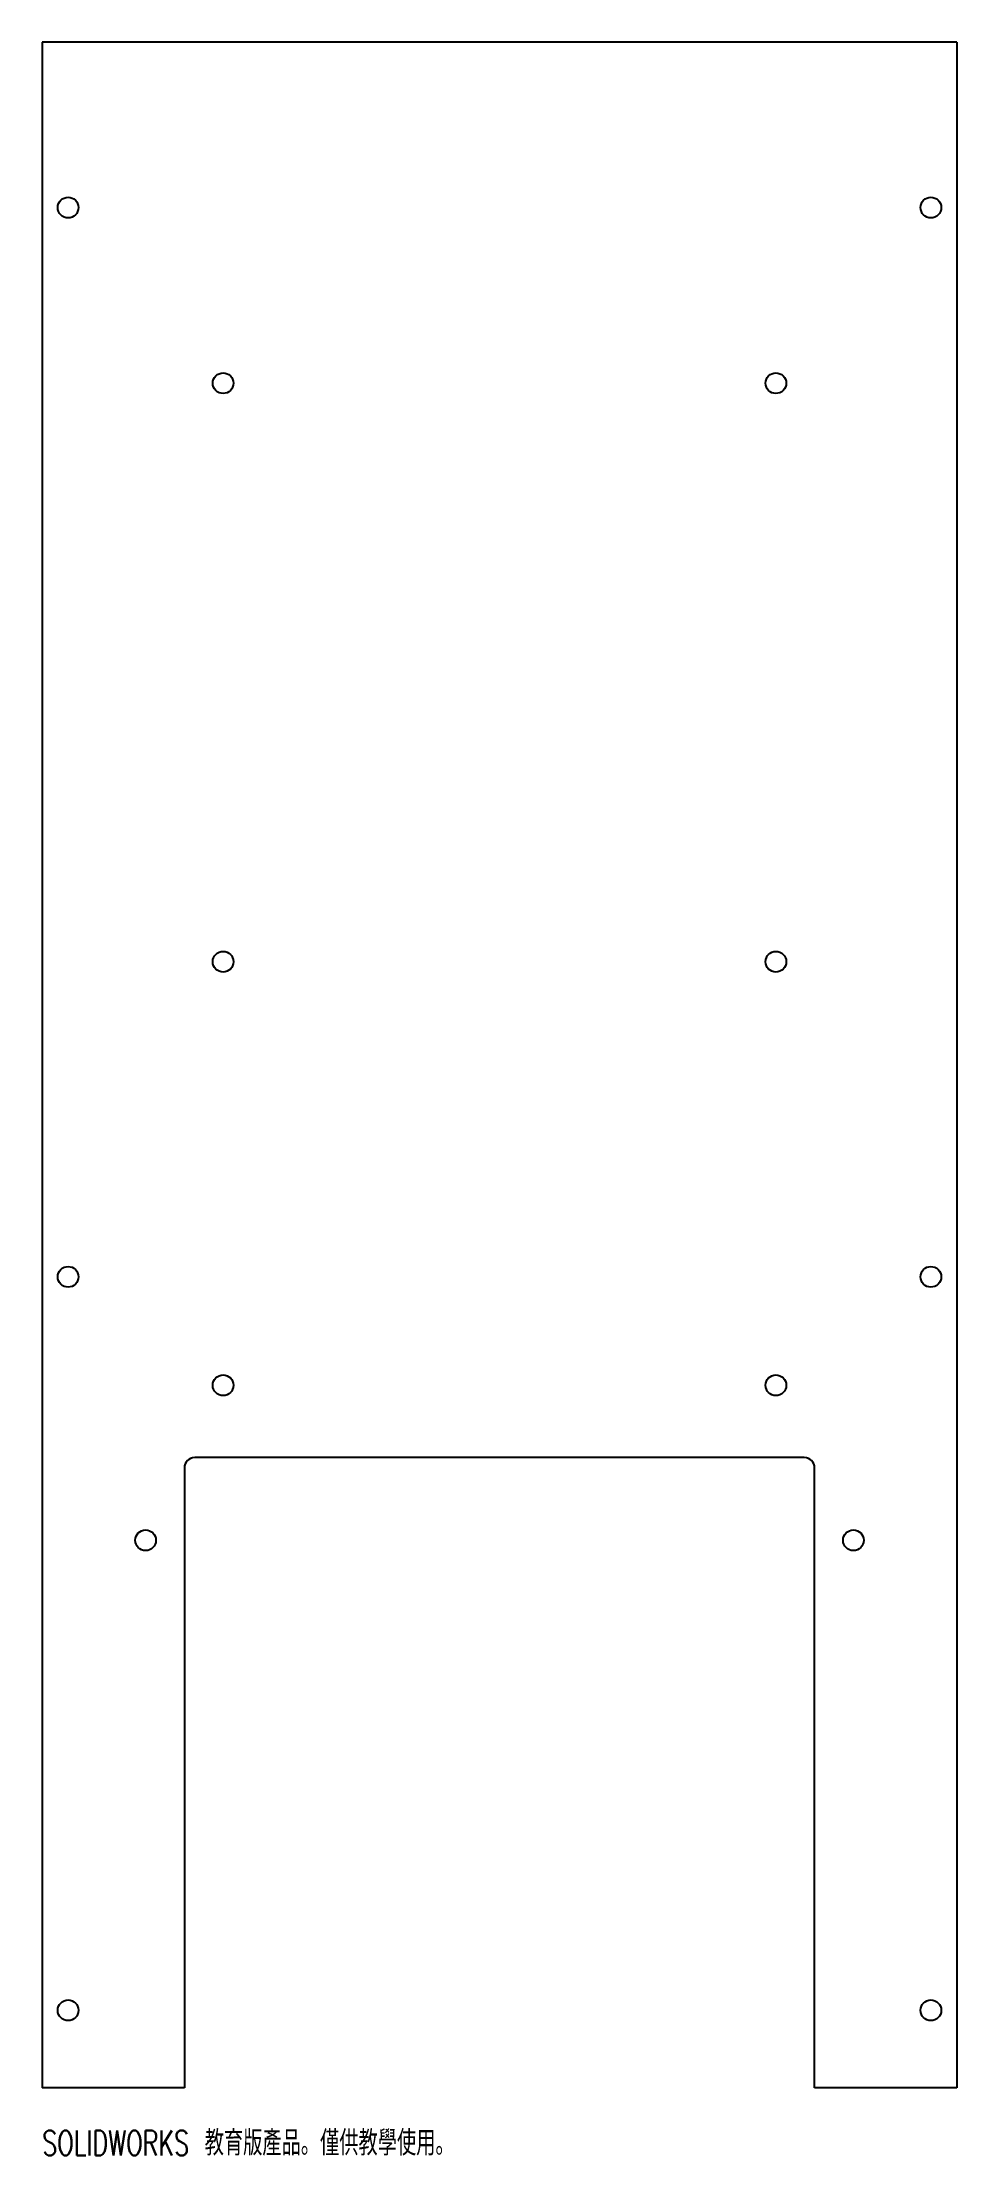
# Model space of a CAD drawing. Header units: millimetres. Extents: x -88 to 88, y -205 to 204.
import ezdxf

# ---------------------------------------------------------------- set-up
doc = ezdxf.new("R2010")
doc.units = ezdxf.units.MM
doc.styles.add('SLDTEXTSTYLE0', font='TXT', dxfattribs={"width": 0.7, "bigfont": 'bigfont'})

msp = doc.modelspace()

# ---------------------------------------------------------------- linework, layer by layer
at = {"color": 7, "linetype": 'Continuous', "lineweight": 25}
for p, q in [((88.5, 204), (-88.5, 204)), ((-88.5, 204), (-88.5, -192)), ((88.5, 204), (88.5, -192)), ((-61, -72), (-61, -192)), ((59, -70), (-59, -70)), ((61, -192), (61, -72)), ((-61, -192), (-88.5, -192)), ((88.5, -192), (61, -192))]:
    msp.add_line(p, q, dxfattribs=at)
for centre in [(-83.5, 172), (83.5, 172), (-53.5, 138), (53.5, 138), (-53.5, 26), (53.5, 26), (-83.5, -35), (83.5, -35), (-53.5, -56), (53.5, -56), (-68.5, -86), (68.5, -86), (-83.5, -177), (83.5, -177)]:
    msp.add_circle(centre, 2, dxfattribs=at)
for centre, start, end in [((-59, -72), 90, 180), ((59, -72), 0, 90)]:
    msp.add_arc(centre, 2, start, end, dxfattribs=at)

# ---------------------------------------------------------------- texts
at = {"color": 7, "linetype": 'Continuous', "insert": (-88.5, -200.27), "char_height": 4.8336, "attachment_point": 1, "style": 'SLDTEXTSTYLE0'}
msp.add_mtext('SOLIDWORKS 教育版產品。僅供教學使用。', dxfattribs=at)

doc.saveas('drawing.dxf')
